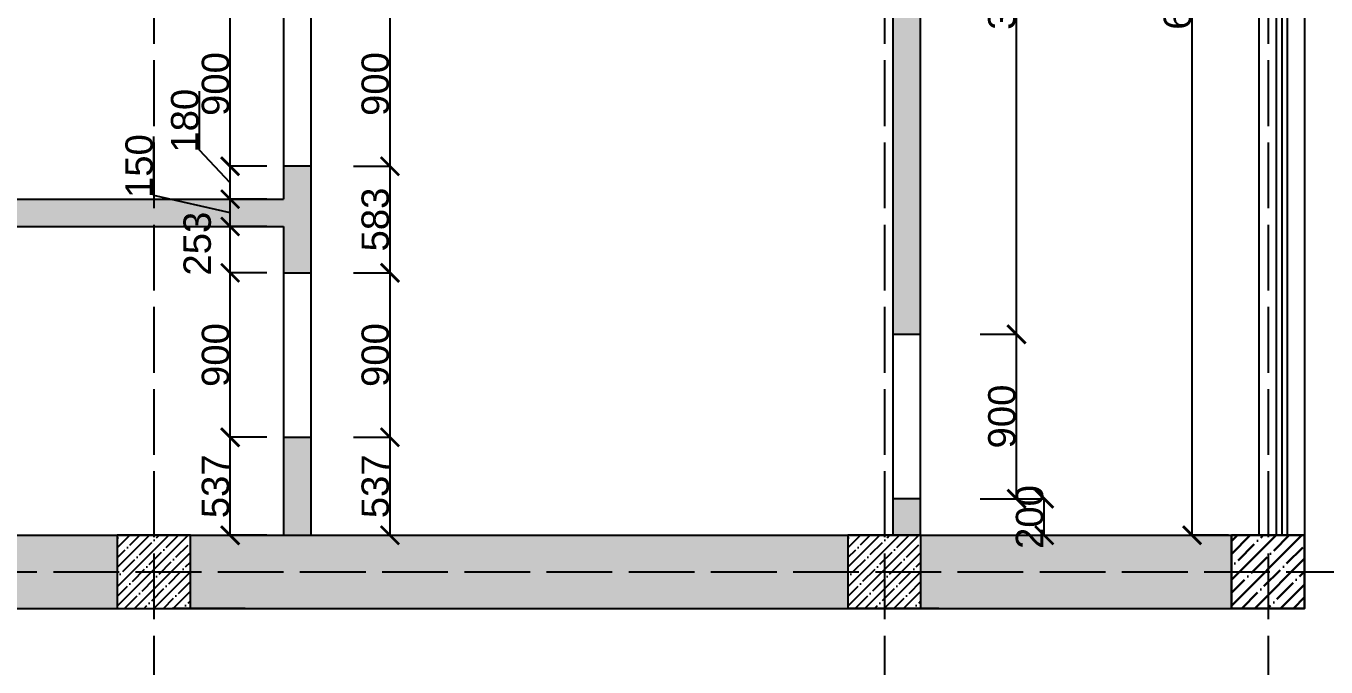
# Model space of a CAD drawing. Header units: millimetres. Extents: x -6014 to 220479, y -27718 to 28747.
# Drawn here: x 4986 to 12103, y -22758 to -19250 of the extents above; entities that cross this region are included whole.
import ezdxf

# ---------------------------------------------------------------- set-up
doc = ezdxf.new("R2010")
doc.units = ezdxf.units.MM
doc.header["$MEASUREMENT"] = 0
doc.linetypes.add('ACAD_ISO02W100', pattern=[15, 12, -3])
doc.layers.add('Plan 1', color=7, linetype='Continuous')
doc.styles.get("Standard").update_dxf_attribs({"font": 'arial.ttf'})
doc.dimstyles.new('GOST', dxfattribs={"dimtxt": 190, "dimasz": 100, "dimexe": 0.18, "dimexo": 0.06, "dimgap": 3, "dimtad": 1, "dimdec": 0, "dimzin": 0, "dimdsep": 46, "dimtxsty": 'Standard', "dimblk": 'ARCHTICK', "dimcen": 0.09, "dimclrt": 256, "dimadec": 0, "dimazin": 0, "dimtfac": 1, "dimtdec": 0, "dimtofl": 0, "dimtmove": 0, "dimatfit": 3, "dimldrblk": 'ARCHTICK', "dimfxl": 200, "dimfxlon": 1, "dimtolj": 1, "dimtzin": 0, "dimarcsym": 0})

# ---------------------------------------------------------------- blocks, each defined once
blk = doc.blocks.new('_ArchTick')
at = {"color": 0, "linetype": 'ByBlock', "const_width": 0.15}
blk.add_lwpolyline([(-0.5, -0.5), (0.5, 0.5)], dxfattribs=at)
blk = doc.blocks.new('*D313')
at = {"color": 0, "lineweight": -2, "transparency": 16777216}
for p, q in [((885.7, -23837.5), (885.7, -24037.7)), ((5685.5, -23837.5), (5685.5, -24037.7)), ((885.7, -24037.5), (5685.5, -24037.5))]:
    blk.add_line(p, q, dxfattribs=at)
at = {"layer": 'Defpoints', "color": 0, "transparency": 16777216}
for p in [(885.7, -22237.5), (5685.5, -22237.5), (5685.5, -24037.5)]:
    blk.add_point(p, dxfattribs=at)
at = {"color": 0, "lineweight": -2, "transparency": 16777216, "xscale": 100, "yscale": 100, "zscale": 100, "rotation": 180}
blk.add_blockref('_ArchTick', (885.7, -24037.5), dxfattribs=at)
at = {"color": 0, "lineweight": -2, "transparency": 16777216, "xscale": 100, "yscale": 100, "zscale": 100}
blk.add_blockref('_ArchTick', (5685.5, -24037.5), dxfattribs=at)
at = {"transparency": 16777216, "insert": (3285.6, -23937.5), "char_height": 190, "attachment_point": 5}
blk.add_mtext('\\A1;4800', dxfattribs=at)
blk = doc.blocks.new('*D314')
at = {"color": 0, "lineweight": -2, "transparency": 16777216}
for p, q in [((5685.5, -23837.5), (5685.5, -24037.7)), ((9685.5, -23837.5), (9685.5, -24037.7)), ((5685.5, -24037.5), (9685.5, -24037.5))]:
    blk.add_line(p, q, dxfattribs=at)
at = {"layer": 'Defpoints', "color": 0, "transparency": 16777216}
for p in [(5685.5, -22237.5), (9685.5, -22237.2), (9685.5, -24037.5)]:
    blk.add_point(p, dxfattribs=at)
at = {"color": 0, "lineweight": -2, "transparency": 16777216, "xscale": 100, "yscale": 100, "zscale": 100, "rotation": 180}
blk.add_blockref('_ArchTick', (5685.5, -24037.5), dxfattribs=at)
at = {"color": 0, "lineweight": -2, "transparency": 16777216, "xscale": 100, "yscale": 100, "zscale": 100}
blk.add_blockref('_ArchTick', (9685.5, -24037.5), dxfattribs=at)
at = {"transparency": 16777216, "insert": (7685.5, -23937.5), "char_height": 190, "attachment_point": 5}
blk.add_mtext('\\A1;4000', dxfattribs=at)
blk = doc.blocks.new('*D315')
at = {"color": 0, "lineweight": -2, "transparency": 16777216}
for p, q in [((9685.5, -23837.5), (9685.5, -24037.7)), ((11785.5, -23837.5), (11785.5, -24037.7)), ((9685.5, -24037.5), (11785.5, -24037.5))]:
    blk.add_line(p, q, dxfattribs=at)
at = {"layer": 'Defpoints', "color": 0, "transparency": 16777216}
for p in [(9685.5, -22237.2), (11785.5, -22237.5), (11785.5, -24037.5)]:
    blk.add_point(p, dxfattribs=at)
at = {"color": 0, "lineweight": -2, "transparency": 16777216, "xscale": 100, "yscale": 100, "zscale": 100, "rotation": 180}
blk.add_blockref('_ArchTick', (9685.5, -24037.5), dxfattribs=at)
at = {"color": 0, "lineweight": -2, "transparency": 16777216, "xscale": 100, "yscale": 100, "zscale": 100}
blk.add_blockref('_ArchTick', (11785.5, -24037.5), dxfattribs=at)
at = {"transparency": 16777216, "insert": (10735.5, -23937.5), "char_height": 190, "attachment_point": 5}
blk.add_mtext('\\A1;2100', dxfattribs=at)
blk = doc.blocks.new('*D301')
at = {"color": 0, "lineweight": -2, "transparency": 16777216}
for p, q in [((885.7, -24637.5), (885.7, -24837.7)), ((885.7, -24837.5), (5685.5, -24837.5)), ((5685.5, -24837.5), (5685.5, -24837.4))]:
    blk.add_line(p, q, dxfattribs=at)
at = {"layer": 'Defpoints', "color": 0, "transparency": 16777216}
for p in [(885.7, -22237.5), (5685.5, -24837.5), (5685.5, -24837.5)]:
    blk.add_point(p, dxfattribs=at)
at = {"color": 0, "lineweight": -2, "transparency": 16777216, "xscale": 100, "yscale": 100, "zscale": 100, "rotation": 180}
blk.add_blockref('_ArchTick', (885.7, -24837.5), dxfattribs=at)
at = {"color": 0, "lineweight": -2, "transparency": 16777216, "xscale": 100, "yscale": 100, "zscale": 100}
blk.add_blockref('_ArchTick', (5685.5, -24837.5), dxfattribs=at)
at = {"transparency": 16777216, "insert": (3285.6, -24737.5), "char_height": 190, "attachment_point": 5}
blk.add_mtext('\\A1;4800', dxfattribs=at)
blk = doc.blocks.new('*D316')
at = {"color": 0, "lineweight": -2, "transparency": 16777216}
for p, q in [((-1114.3, -25437.5), (-1114.3, -25637.7)), ((11785.5, -25437.5), (11785.5, -25637.7)), ((-1114.3, -25637.5), (11785.5, -25637.5))]:
    blk.add_line(p, q, dxfattribs=at)
at = {"layer": 'Defpoints', "color": 0, "transparency": 16777216}
for p in [(-1114.3, -22237.5), (11785.5, -22237.5), (11785.5, -25637.5)]:
    blk.add_point(p, dxfattribs=at)
at = {"color": 0, "lineweight": -2, "transparency": 16777216, "xscale": 100, "yscale": 100, "zscale": 100, "rotation": 180}
blk.add_blockref('_ArchTick', (-1114.3, -25637.5), dxfattribs=at)
at = {"color": 0, "lineweight": -2, "transparency": 16777216, "xscale": 100, "yscale": 100, "zscale": 100}
blk.add_blockref('_ArchTick', (11785.5, -25637.5), dxfattribs=at)
at = {"transparency": 16777216, "insert": (5335.6, -25537.5), "char_height": 190, "attachment_point": 5}
blk.add_mtext('\\A1;12900', dxfattribs=at)
blk = doc.blocks.new('*D317')
at = {"color": 0, "lineweight": -2, "transparency": 16777216}
for p, q in [((13435.7, -15837.5), (13635.9, -15837.5)), ((13635.7, -22237.5), (13635.7, -15837.5)), ((13435.7, -22237.5), (13635.9, -22237.5))]:
    blk.add_line(p, q, dxfattribs=at)
at = {"layer": 'Defpoints', "color": 0, "transparency": 16777216}
for p in [(11785.5, -15837.5), (13635.7, -15837.5), (11785.5, -22237.5)]:
    blk.add_point(p, dxfattribs=at)
at = {"color": 0, "lineweight": -2, "transparency": 16777216, "xscale": 100, "yscale": 100, "zscale": 100}
for p, rotation in [((13635.7, -15837.5), 90), ((13635.7, -22237.5), 270)]:
    blk.add_blockref('_ArchTick', p, dxfattribs=dict(at, rotation=rotation))
at = {"transparency": 16777216, "insert": (13535.7, -19037.5), "char_height": 190, "attachment_point": 5, "rotation": 90}
blk.add_mtext('\\A1;6400', dxfattribs=at)
blk = doc.blocks.new('*D304')
at = {"color": 0, "lineweight": -2, "transparency": 16777216}
for p, q in [((15035.9, -11837.5), (15236.1, -11837.5)), ((15235.9, -22237.5), (15235.9, -11837.5)), ((15035.9, -22237.5), (15236.1, -22237.5))]:
    blk.add_line(p, q, dxfattribs=at)
at = {"layer": 'Defpoints', "color": 0, "transparency": 16777216}
for p in [(11785.5, -11837.5), (15235.9, -11837.5), (11785.5, -22237.5)]:
    blk.add_point(p, dxfattribs=at)
at = {"color": 0, "lineweight": -2, "transparency": 16777216, "xscale": 100, "yscale": 100, "zscale": 100}
for p, rotation in [((15235.9, -11837.5), 90), ((15235.9, -22237.5), 270)]:
    blk.add_blockref('_ArchTick', p, dxfattribs=dict(at, rotation=rotation))
at = {"transparency": 16777216, "insert": (15135.9, -17037.5), "char_height": 190, "attachment_point": 5, "rotation": 90}
blk.add_mtext('\\A1;10400', dxfattribs=at)
blk = doc.blocks.new('*D455')
at = {"color": 0, "lineweight": -2, "transparency": 16777216}
for p, q in [((6303.5, -21500.9), (6103.4, -21500.9)), ((6103.5, -22037.5), (6103.5, -21500.9)), ((6303.5, -22037.5), (6103.4, -22037.5))]:
    blk.add_line(p, q, dxfattribs=at)
at = {"layer": 'Defpoints', "color": 0, "transparency": 16777216}
for p in [(6103.5, -21500.9), (6395.1, -21500.9), (6395.1, -22037.5)]:
    blk.add_point(p, dxfattribs=at)
at = {"color": 0, "lineweight": -2, "transparency": 16777216, "xscale": 100, "yscale": 100, "zscale": 100}
for p, rotation in [((6103.5, -21500.9), 90), ((6103.5, -22037.5), 270)]:
    blk.add_blockref('_ArchTick', p, dxfattribs=dict(at, rotation=rotation))
at = {"transparency": 16777216, "insert": (6023.9, -21769.2), "char_height": 150, "attachment_point": 5, "rotation": 90}
blk.add_mtext('\\A1;537', dxfattribs=at)
blk = doc.blocks.new('*D456')
at = {"color": 0, "lineweight": -2, "transparency": 16777216}
for p, q in [((6303.5, -20600.9), (6103.4, -20600.9)), ((6103.5, -21500.9), (6103.5, -20600.9)), ((6303.5, -21500.9), (6103.4, -21500.9))]:
    blk.add_line(p, q, dxfattribs=at)
at = {"layer": 'Defpoints', "color": 0, "transparency": 16777216}
for p in [(6103.5, -20600.9), (6545.1, -20600.9), (6395.1, -21500.9)]:
    blk.add_point(p, dxfattribs=at)
at = {"color": 0, "lineweight": -2, "transparency": 16777216, "xscale": 100, "yscale": 100, "zscale": 100}
for p, rotation in [((6103.5, -20600.9), 90), ((6103.5, -21500.9), 270)]:
    blk.add_blockref('_ArchTick', p, dxfattribs=dict(at, rotation=rotation))
at = {"transparency": 16777216, "insert": (6023.9, -21050.9), "char_height": 150, "attachment_point": 5, "rotation": 90}
blk.add_mtext('\\A1;900', dxfattribs=at)
blk = doc.blocks.new('*D457')
at = {"color": 0, "lineweight": -2, "transparency": 16777216}
for p, q in [((6303.5, -20347.5), (6103.4, -20347.5)), ((6103.5, -20600.9), (6103.5, -20347.5)), ((6303.5, -20600.9), (6103.4, -20600.9))]:
    blk.add_line(p, q, dxfattribs=at)
at = {"layer": 'Defpoints', "color": 0, "transparency": 16777216}
for p in [(6103.5, -20347.5), (6395.1, -20347.5), (6545.1, -20600.9)]:
    blk.add_point(p, dxfattribs=at)
at = {"color": 0, "lineweight": -2, "transparency": 16777216, "xscale": 100, "yscale": 100, "zscale": 100}
for p, rotation in [((6103.5, -20347.5), 90), ((6103.5, -20600.9), 270)]:
    blk.add_blockref('_ArchTick', p, dxfattribs=dict(at, rotation=rotation))
at = {"transparency": 16777216, "insert": (5923.9, -20441.2), "char_height": 150, "attachment_point": 5, "rotation": 90}
blk.add_mtext('\\A1;253', dxfattribs=at)
blk = doc.blocks.new('*D458')
at = {"color": 0, "lineweight": -2, "transparency": 16777216}
for p, q in [((5685.5, -20178.1), (5685.5, -19855.3)), ((6103.5, -20272.5), (5685.5, -20178.1)), ((6303.5, -20197.5), (6103.4, -20197.5)), ((6103.5, -20347.5), (6103.5, -20197.5)), ((6303.5, -20347.5), (6103.4, -20347.5))]:
    blk.add_line(p, q, dxfattribs=at)
at = {"layer": 'Defpoints', "color": 0, "transparency": 16777216}
for p in [(6103.5, -20197.5), (6395.1, -20197.5), (6395.1, -20347.5)]:
    blk.add_point(p, dxfattribs=at)
at = {"color": 0, "lineweight": -2, "transparency": 16777216, "xscale": 100, "yscale": 100, "zscale": 100}
for p, rotation in [((6103.5, -20197.5), 90), ((6103.5, -20347.5), 270)]:
    blk.add_blockref('_ArchTick', p, dxfattribs=dict(at, rotation=rotation))
at = {"transparency": 16777216, "insert": (5605.9, -20016.7), "char_height": 150, "attachment_point": 5, "rotation": 90}
blk.add_mtext('\\A1;150', dxfattribs=at)
blk = doc.blocks.new('*D459')
at = {"color": 0, "lineweight": -2, "transparency": 16777216}
for p, q in [((5935.2, -19929.7), (5935.2, -19606.9)), ((6103.5, -20107.5), (5935.2, -19929.7)), ((6303.5, -20017.4), (6103.4, -20017.4)), ((6103.5, -20197.5), (6103.5, -20017.4)), ((6303.5, -20197.5), (6103.4, -20197.5))]:
    blk.add_line(p, q, dxfattribs=at)
at = {"layer": 'Defpoints', "color": 0, "transparency": 16777216}
for p in [(6103.5, -20017.4), (6395.1, -20017.4), (6395.1, -20197.5)]:
    blk.add_point(p, dxfattribs=at)
at = {"color": 0, "lineweight": -2, "transparency": 16777216, "xscale": 100, "yscale": 100, "zscale": 100}
for p, rotation in [((6103.5, -20017.4), 90), ((6103.5, -20197.5), 270)]:
    blk.add_blockref('_ArchTick', p, dxfattribs=dict(at, rotation=rotation))
at = {"transparency": 16777216, "insert": (5855.6, -19768.3), "char_height": 150, "attachment_point": 5, "rotation": 90}
blk.add_mtext('\\A1;180', dxfattribs=at)
blk = doc.blocks.new('*D460')
at = {"color": 0, "lineweight": -2, "transparency": 16777216}
for p, q in [((6303.5, -19117.4), (6103.4, -19117.4)), ((6103.5, -20017.4), (6103.5, -19117.4)), ((6303.5, -20017.4), (6103.4, -20017.4))]:
    blk.add_line(p, q, dxfattribs=at)
at = {"layer": 'Defpoints', "color": 0, "transparency": 16777216}
for p in [(6103.5, -19117.4), (6395.1, -19117.4), (6395.1, -20017.4)]:
    blk.add_point(p, dxfattribs=at)
at = {"color": 0, "lineweight": -2, "transparency": 16777216, "xscale": 100, "yscale": 100, "zscale": 100}
for p, rotation in [((6103.5, -19117.4), 90), ((6103.5, -20017.4), 270)]:
    blk.add_blockref('_ArchTick', p, dxfattribs=dict(at, rotation=rotation))
at = {"transparency": 16777216, "insert": (6023.9, -19567.4), "char_height": 150, "attachment_point": 5, "rotation": 90}
blk.add_mtext('\\A1;900', dxfattribs=at)
blk = doc.blocks.new('*D477')
at = {"color": 0, "lineweight": -2, "transparency": 16777216}
for p, q in [((6778.2, -19117.4), (6978.4, -19117.4)), ((6978.2, -19117.4), (6978.2, -20017.4)), ((6778.2, -20017.4), (6978.4, -20017.4))]:
    blk.add_line(p, q, dxfattribs=at)
at = {"layer": 'Defpoints', "color": 0, "transparency": 16777216}
for p in [(6545.1, -19117.4), (6545.1, -20017.4), (6978.2, -20017.4)]:
    blk.add_point(p, dxfattribs=at)
at = {"color": 0, "lineweight": -2, "transparency": 16777216, "xscale": 100, "yscale": 100, "zscale": 100}
for p, rotation in [((6978.2, -19117.4), 90), ((6978.2, -20017.4), 270)]:
    blk.add_blockref('_ArchTick', p, dxfattribs=dict(at, rotation=rotation))
at = {"transparency": 16777216, "insert": (6898.6, -19567.4), "char_height": 150, "attachment_point": 5, "rotation": 90}
blk.add_mtext('\\A1;900', dxfattribs=at)
blk = doc.blocks.new('*D478')
at = {"color": 0, "lineweight": -2, "transparency": 16777216}
for p, q in [((6778.2, -20017.4), (6978.4, -20017.4)), ((6978.2, -20017.4), (6978.2, -20600.9)), ((6778.2, -20600.9), (6978.4, -20600.9))]:
    blk.add_line(p, q, dxfattribs=at)
at = {"layer": 'Defpoints', "color": 0, "transparency": 16777216}
for p in [(6545.1, -20017.4), (6545.1, -20600.9), (6978.2, -20600.9)]:
    blk.add_point(p, dxfattribs=at)
at = {"color": 0, "lineweight": -2, "transparency": 16777216, "xscale": 100, "yscale": 100, "zscale": 100}
for p, rotation in [((6978.2, -20017.4), 90), ((6978.2, -20600.9), 270)]:
    blk.add_blockref('_ArchTick', p, dxfattribs=dict(at, rotation=rotation))
at = {"transparency": 16777216, "insert": (6898.6, -20309.2), "char_height": 150, "attachment_point": 5, "rotation": 90}
blk.add_mtext('\\A1;583', dxfattribs=at)
blk = doc.blocks.new('*D479')
at = {"color": 0, "lineweight": -2, "transparency": 16777216}
for p, q in [((6778.2, -20600.9), (6978.4, -20600.9)), ((6978.2, -20600.9), (6978.2, -21500.9)), ((6778.2, -21500.9), (6978.4, -21500.9))]:
    blk.add_line(p, q, dxfattribs=at)
at = {"layer": 'Defpoints', "color": 0, "transparency": 16777216}
for p in [(6545.1, -20600.9), (6545.1, -21500.9), (6978.2, -21500.9)]:
    blk.add_point(p, dxfattribs=at)
at = {"color": 0, "lineweight": -2, "transparency": 16777216, "xscale": 100, "yscale": 100, "zscale": 100}
for p, rotation in [((6978.2, -20600.9), 90), ((6978.2, -21500.9), 270)]:
    blk.add_blockref('_ArchTick', p, dxfattribs=dict(at, rotation=rotation))
at = {"transparency": 16777216, "insert": (6898.6, -21050.9), "char_height": 150, "attachment_point": 5, "rotation": 90}
blk.add_mtext('\\A1;900', dxfattribs=at)
blk = doc.blocks.new('*D480')
at = {"color": 0, "lineweight": -2, "transparency": 16777216}
for p, q in [((6778.2, -21500.9), (6978.4, -21500.9)), ((6978.2, -21500.9), (6978.2, -22037.5)), ((6778.2, -22037.5), (6978.4, -22037.5))]:
    blk.add_line(p, q, dxfattribs=at)
at = {"layer": 'Defpoints', "color": 0, "transparency": 16777216}
for p in [(6545.1, -21500.9), (6545.1, -22037.5), (6978.2, -22037.5)]:
    blk.add_point(p, dxfattribs=at)
at = {"color": 0, "lineweight": -2, "transparency": 16777216, "xscale": 100, "yscale": 100, "zscale": 100}
for p, rotation in [((6978.2, -21500.9), 90), ((6978.2, -22037.5), 270)]:
    blk.add_blockref('_ArchTick', p, dxfattribs=dict(at, rotation=rotation))
at = {"transparency": 16777216, "insert": (6898.6, -21769.2), "char_height": 150, "attachment_point": 5, "rotation": 90}
blk.add_mtext('\\A1;537', dxfattribs=at)
blk = doc.blocks.new('*D484')
at = {"color": 0, "lineweight": -2, "transparency": 16777216}
for p, q in [((11569.9, -16037.5), (11369.7, -16037.5)), ((11369.9, -22037.5), (11369.9, -16037.5)), ((11569.9, -22037.5), (11369.7, -22037.5))]:
    blk.add_line(p, q, dxfattribs=at)
at = {"layer": 'Defpoints', "color": 0, "transparency": 16777216}
for p in [(11369.9, -16037.5), (11735.5, -16037.5), (11735.5, -22037.5)]:
    blk.add_point(p, dxfattribs=at)
at = {"color": 0, "lineweight": -2, "transparency": 16777216, "xscale": 100, "yscale": 100, "zscale": 100}
for p, rotation in [((11369.9, -16037.5), 90), ((11369.9, -22037.5), 270)]:
    blk.add_blockref('_ArchTick', p, dxfattribs=dict(at, rotation=rotation))
at = {"transparency": 16777216, "insert": (11290.3, -19037.5), "char_height": 150, "attachment_point": 5, "rotation": 90}
blk.add_mtext('\\A1;6000', dxfattribs=at)
blk = doc.blocks.new('*D487')
at = {"color": 0, "lineweight": -2, "transparency": 16777216}
for p, q in [((10360.4, -21837.5), (10560.6, -21837.5)), ((10560.4, -22037.5), (10560.4, -21837.5)), ((10360.4, -22037.5), (10560.6, -22037.5))]:
    blk.add_line(p, q, dxfattribs=at)
at = {"layer": 'Defpoints', "color": 0, "transparency": 16777216}
for p in [(9883, -21837.5), (10560.4, -21837.5), (9883, -22037.5)]:
    blk.add_point(p, dxfattribs=at)
at = {"color": 0, "lineweight": -2, "transparency": 16777216, "xscale": 100, "yscale": 100, "zscale": 100}
for p, rotation in [((10560.4, -21837.5), 90), ((10560.4, -22037.5), 270)]:
    blk.add_blockref('_ArchTick', p, dxfattribs=dict(at, rotation=rotation))
at = {"transparency": 16777216, "insert": (10480.8, -21937.5), "char_height": 150, "attachment_point": 5, "rotation": 90}
blk.add_mtext('\\A1;200', dxfattribs=at)
blk = doc.blocks.new('*D488')
at = {"color": 0, "lineweight": -2, "transparency": 16777216}
for p, q in [((10208.8, -20937.5), (10409, -20937.5)), ((10408.8, -21837.5), (10408.8, -20937.5)), ((10208.8, -21837.5), (10409, -21837.5))]:
    blk.add_line(p, q, dxfattribs=at)
at = {"layer": 'Defpoints', "color": 0, "transparency": 16777216}
for p in [(9883, -20937.5), (10408.8, -20937.5), (9883, -21837.5)]:
    blk.add_point(p, dxfattribs=at)
at = {"color": 0, "lineweight": -2, "transparency": 16777216, "xscale": 100, "yscale": 100, "zscale": 100}
for p, rotation in [((10408.8, -20937.5), 90), ((10408.8, -21837.5), 270)]:
    blk.add_blockref('_ArchTick', p, dxfattribs=dict(at, rotation=rotation))
at = {"transparency": 16777216, "insert": (10329.2, -21387.5), "char_height": 150, "attachment_point": 5, "rotation": 90}
blk.add_mtext('\\A1;900', dxfattribs=at)
blk = doc.blocks.new('*D489')
at = {"color": 0, "lineweight": -2, "transparency": 16777216}
for p, q in [((10208.8, -17137.2), (10409, -17137.2)), ((10408.8, -20937.5), (10408.8, -17137.2)), ((10208.8, -20937.5), (10409, -20937.5))]:
    blk.add_line(p, q, dxfattribs=at)
at = {"layer": 'Defpoints', "color": 0, "transparency": 16777216}
for p in [(9883, -17137.2), (10408.8, -17137.2), (9883, -20937.5)]:
    blk.add_point(p, dxfattribs=at)
at = {"color": 0, "lineweight": -2, "transparency": 16777216, "xscale": 100, "yscale": 100, "zscale": 100}
for p, rotation in [((10408.8, -17137.2), 90), ((10408.8, -20937.5), 270)]:
    blk.add_blockref('_ArchTick', p, dxfattribs=dict(at, rotation=rotation))
at = {"transparency": 16777216, "insert": (10329.2, -19037.4), "char_height": 150, "attachment_point": 5, "rotation": 90}
blk.add_mtext('\\A1;3800', dxfattribs=at)

msp = doc.modelspace()

# ---------------------------------------------------------------- hatches: boundary and pattern name
at = {"true_color": 0x636466, "transparency": 33554687}
h = msp.add_hatch(color=251, dxfattribs=at)
h.dxf.hatch_style = 1
h.paths.add_polyline_path([(-714.2753, -12037.54447), (-574.2753, -12037.54447), (-574.2753, -11837.54447), (-914.2753, -11837.54447), (-914.2753, -12037.54447), (-1114.2753, -12037.54447), (-1114.2753, -12437.54447), (-714.2753, -12437.54447)])
h.paths.add_polyline_path([(-1114.2753, -12037.54447), (-1314.2753, -12037.54447), (-1314.2753, -12437.54447), (-1114.2753, -12437.54447)])
h.paths.add_polyline_path([(-574.2753, -11637.54447), (-914.2753, -11637.54447), (-914.2753, -11837.54447), (-574.2753, -11837.54447)])
h.paths.add_polyline_path([(685.7247, -11637.54447), (385.7247, -11637.54447), (385.7247, -11837.54447), (685.7247, -11837.54447)])
h.paths.add_polyline_path([(685.7247, -11837.54447), (385.7247, -11837.54447), (385.7247, -12037.54447), (685.7247, -12037.54447)])
h.paths.add_polyline_path([(9485.51433, -11637.54447), (5885.51433, -11637.54447), (5885.51433, -11837.54447), (9485.51433, -11837.54447)])
h.paths.add_polyline_path([(9485.51433, -11837.54447), (5885.51433, -11837.54447), (5885.51433, -12037.54447), (9485.51433, -12037.54447)])
h.paths.add_polyline_path([(11585.51433, -11637.54447), (9885.51433, -11637.54447), (9885.51433, -11837.54447), (11585.51433, -11837.54447)])
h.paths.add_polyline_path([(11585.51433, -11837.54447), (9885.51433, -11837.54447), (9885.51433, -12037.54447), (11585.51433, -12037.54447)])
h.paths.add_polyline_path([(685.7247, -22237.54447), (-914.2753, -22237.54447), (-914.2753, -22437.54447), (685.7247, -22437.54447)])
h.paths.add_polyline_path([(685.7247, -22037.54447), (-914.2753, -22037.54447), (-914.2753, -22237.54447), (685.7247, -22237.54447)])
h.paths.add_polyline_path([(5485.51433, -22037.54447), (1085.7247, -22037.54447), (1085.7247, -22237.54447), (5485.51433, -22237.54447)])
h.paths.add_polyline_path([(5485.51433, -22237.54447), (1085.7247, -22237.54447), (1085.7247, -22437.54447), (5485.51433, -22437.54447)])
h.paths.add_polyline_path([(9485.51433, -22037.54447), (5885.51433, -22037.54447), (5885.51433, -22237.54447), (9485.51433, -22237.54447)])
h.paths.add_polyline_path([(9485.51433, -22237.54447), (5885.51433, -22237.54447), (5885.51433, -22437.54447), (9485.51433, -22437.54447)])
h.paths.add_polyline_path([(11585.51433, -22037.54447), (9885.51433, -22037.54447), (9885.51433, -22237.54447), (11585.51433, -22237.54447)])
h.paths.add_polyline_path([(11585.51433, -22237.54447), (9885.51433, -22237.54447), (9885.51433, -22437.54447), (11585.51433, -22437.54447)])
at = {"transparency": 33554687}
h = msp.add_hatch(color=252, dxfattribs=at)
h.dxf.hatch_style = 1
h.paths.add_polyline_path([(1091.99307, -16037.54447), (985.7247, -16037.54447), (941.99307, -16037.54447), (941.99307, -18273.23993), (4135.6434, -18273.23993), (4135.6434, -19316.77172), (2092.07333, -19315.6762), (2091.99293, -19465.66396), (4135.7247, -19466.77179), (4135.7247, -20197.54447), (4285.7247, -20197.54447), (4285.7247, -19466.85306), (4285.6434, -17811.19449), (4135.6434, -17811.19449), (4135.6434, -18123.23993), (1091.99307, -18123.23993)])
h.paths.add_polyline_path([(1091.99307, -19465.17266), (1291.99307, -19465.17266), (1292.07345, -19315.24733), (1152.78061, -19315.17266), (941.99307, -19315.17266), (341.99307, -19315.17266), (341.99307, -19465.17266), (941.99307, -19465.17266), (941.99307, -22037.54447), (1091.99307, -22037.54447)])
h.paths.add_polyline_path([(5685.51433, -20197.54447), (4285.7247, -20197.54447), (4285.7247, -20347.54447), (5685.51433, -20347.54447)])
h.paths.add_polyline_path([(6545.05977, -20017.4445), (6395.05977, -20017.4445), (6395.05977, -20197.54447), (5685.51433, -20197.54447), (5685.51433, -20347.54447), (6395.05977, -20347.54447), (6395.05977, -20600.9414), (6545.05977, -20600.9414)])
h.paths.add_polyline_path([(6545.05977, -21500.9414), (6395.05977, -21500.9414), (6395.05977, -22037.54447), (6545.05977, -22037.54447)])
h.paths.add_polyline_path([(6545.05977, -16993.21772), (9050.63167, -15837.54447), (8692.49602, -15837.54447), (6395.05977, -16897.21697), (6395.05977, -19117.4445), (6545.05977, -19117.4445), (6545.05977, -18917.4445), (8632.97361, -18917.4445), (8632.97361, -18767.4445), (6545.05977, -18767.4445)])
h.paths.add_polyline_path([(9882.97361, -17137.20896), (9732.97361, -17137.20896), (9732.97361, -20937.54447), (9882.97361, -20937.54447)])
h.paths.add_polyline_path([(9685.51433, -18767.4445), (9532.97361, -18767.4445), (9532.97361, -18917.4445), (9685.51433, -18917.4445)])
h.paths.add_polyline_path([(9732.97361, -18767.4445), (9685.51433, -18767.4445), (9685.51433, -18917.4445), (9732.97361, -18917.4445)])
h.paths.add_polyline_path([(9882.97361, -21837.54447), (9732.97361, -21837.54447), (9732.97361, -22037.20896), (9882.97361, -22037.20896)])
h.paths.add_polyline_path([(9882.97361, -16037.20896), (9732.97361, -16037.20896), (9732.97361, -16237.20896), (9882.97361, -16237.20896)])
h.paths.add_polyline_path([(9484.24418, -15637.54447), (9484.24418, -15637.20896), (9486.00835, -13137.54447), (9336.78469, -13137.54447), (9336.78469, -15540.37192), (8692.49602, -15837.54447), (9050.63167, -15837.54447)])
h.paths.add_polyline_path([(9486.78469, -12037.54447), (9485.51433, -12037.54447), (9336.78469, -12037.54447), (9336.78469, -12237.54447), (9486.78469, -12237.54447)])
h.paths.add_polyline_path([(1085.7247, -12037.54447), (935.7247, -12037.54447), (935.7247, -14537.54447), (1085.7247, -14537.54447)])
h.paths.add_polyline_path([(1085.7247, -15437.54447), (935.7247, -15437.54447), (935.7247, -15637.54447), (1085.7247, -15637.54447)])
h = msp.add_hatch(dxfattribs=at)
h.set_pattern_fill('ANSI35', color=1, scale=300)
h.set_pattern_definition([(45, (-52635.67, -45438.58), (-53.03301, 53.03301), []), (45, (-52582.635, -45438.58), (-53.03301, 53.03301), [93.75, -18.75, 0, -18.75])])
h.paths.add_polyline_path([(5885.51433, -22037.54447), (5485.51433, -22037.54447), (5485.51433, -22437.54447), (5885.51433, -22437.54447)])
h = msp.add_hatch(dxfattribs=at)
h.set_pattern_fill('ANSI35', color=1, scale=300)
h.set_pattern_definition([(45, (-48635.67, -45438.24), (-53.03301, 53.03301), []), (45, (-48582.635, -45438.24), (-53.03301, 53.03301), [93.75, -18.75, 0, -18.75])])
h.paths.add_polyline_path([(9885.51433, -22037.20896), (9485.51433, -22037.20896), (9485.51433, -22437.20896), (9885.51433, -22437.20896)])
at = {"lineweight": 30, "transparency": 33554687}
h = msp.add_hatch(dxfattribs=at)
h.set_pattern_fill('ANSI35', color=1, scale=400)
h.set_pattern_definition([(45, (-53838.41, -35238.58), (-70.71068, 70.71068), []), (45, (-53767.7, -35238.58), (-70.71068, 70.71068), [125, -25, 0, -25])])
h.paths.add_polyline_path([(11585.51433, -22037.54447), (11585.51433, -22437.54447), (11985.51433, -22437.54447), (11985.51433, -22037.54447)])

# ---------------------------------------------------------------- linework, layer by layer
at = {"color": 18, "true_color": 0x000000}
for p, q in [((9882.97361, -22037.54447), (9882.97361, -15797.34453)), ((9732.97361, -22037.54447), (9732.97361, -16037.20896)), ((-914.2753, -22037.54447), (11635.7247, -22037.54447))]:
    msp.add_line(p, q, dxfattribs=at)
for points in [[(11735.51433, -16037.54447), (11735.51433, -22037.54447)], [(11985.51433, -16037.54447), (11985.51433, -22037.54447)], [(6395.05977, -16897.21697), (6395.05977, -19466.85308)], [(6545.05977, -18917.4445), (6545.05977, -22037.54447)], [(6395.05977, -19466.85308), (6395.05977, -20197.54447)], [(6545.05977, -20017.4445), (6395.05977, -20017.4445)], [(4285.7247, -20197.54447), (6395.05977, -20197.54447)], [(4285.7247, -20347.54447), (6395.05977, -20347.54447)], [(6395.05977, -20347.54447), (6395.05977, -22037.54447)], [(6395.05977, -20600.9414), (6545.05977, -20600.9414)], [(9882.97361, -20937.54447), (9732.97361, -20937.54447)], [(6395.05977, -21500.9414), (6545.05977, -21500.9414)], [(9882.97361, -21837.54447), (9732.97361, -21837.54447)], [(-914.2753, -22437.54447), (11985.51433, -22437.54447)], [(9634.24396, -22437.55025), (9884.24396, -22437.55025)]]:
    msp.add_lwpolyline(points, dxfattribs=at)
at = {"color": 152, "true_color": 0x2776bb}
for points in [[(11830.51433, -16037.54447), (11830.51433, -22037.54447)], [(11860.51433, -16037.54447), (11860.51433, -22037.54447)], [(11890.51433, -16037.54447), (11890.51433, -22037.54447)], [(11985.51433, -22037.54447), (11985.51433, -22437.54447)], [(6185.51433, -22437.54447), (5785.51433, -22437.54447)], [(9984.24412, -22437.55025), (9584.24412, -22437.55025)], [(11985.51433, -22437.54447), (11585.51433, -22437.54447)]]:
    msp.add_lwpolyline(points, dxfattribs=at)
for points in [[(5485.51433, -22437.54447), (5885.51433, -22437.54447), (5885.51433, -22037.54447), (5485.51433, -22037.54447)], [(9485.51433, -22437.20896), (9885.51433, -22437.20896), (9885.51433, -22037.20896), (9485.51433, -22037.20896)]]:
    msp.add_lwpolyline(points, close=True)
at = {"color": 18, "lineweight": 30, "true_color": 0x000000}
msp.add_lwpolyline([(11585.51433, -22437.54447), (11985.51433, -22437.54447), (11985.51433, -22037.54447), (11585.51433, -22037.54447)], close=True, dxfattribs=at)
at = {"layer": 'Plan 1', "color": 251, "linetype": 'ACAD_ISO02W100', "ltscale": 30, "true_color": 0x636466}
for points in [[(5685.51433, -7737.36447), (5685.51433, -26337.36447)], [(9685.51433, -7737.36447), (9685.51433, -26337.36447)], [(11785.51433, -7737.36447), (11785.51433, -26337.36447)], [(-5214.2753, -22237.54447), (15935.7247, -22237.54447)]]:
    msp.add_lwpolyline(points, dxfattribs=at)

# ---------------------------------------------------------------- dimensions: what is measured, and where the dimension line sits
at = {"color": 18, "true_color": 0x000000}
for base, p2, picture, middle in [((15235.9047, -11837.54447), (11785.51433, -11837.54447), '*D304', (15135.89584, -17037.54447)), ((13635.7247, -15837.54447), (11785.51433, -15837.54447), '*D317', (13535.71584, -19037.54447))]:
    dim = msp.add_linear_dim(base=base, p1=(11785.51433, -22237.54447), p2=p2, angle=90, dimstyle='GOST', dxfattribs=at)
    dim.commit()
    dim.dimension.update_dxf_attribs({"geometry": picture, "text_midpoint": middle})
for base, p1, p2, override, picture, middle in [((11369.89098, -16037.54447), (11735.51433, -22037.54447), (11735.51433, -16037.54447), {"dimtxt": 150}, '*D484', (11290.30503, -19037.54447)), ((10408.80352, -17137.20896), (9882.97361, -20937.54447), (9882.97361, -17137.20896), {"dimtxt": 150, "dimtmove": 1}, '*D489', (10329.16642, -19037.37671)), ((6103.53103, -19117.4445), (6395.05977, -20017.4445), (6395.05977, -19117.4445), {"dimtxt": 150, "dimtmove": 1}, '*D460', (6023.94509, -19567.4445)), ((6978.21886, -20017.4445), (6545.05977, -19117.4445), (6545.05977, -20017.4445), {"dimtxt": 150, "dimtmove": 1}, '*D477', (6898.63291, -19567.4445)), ((6978.21886, -20600.9414), (6545.05977, -20017.4445), (6545.05977, -20600.9414), {"dimtxt": 150, "dimtmove": 1}, '*D478', (6898.58175, -20309.19295)), ((6103.53103, -20347.54447), (6545.05977, -20600.9414), (6395.05977, -20347.54447), {"dimtxt": 150, "dimtmove": 1}, '*D457', (5923.89393, -20441.24293)), ((6103.53103, -20600.9414), (6395.05977, -21500.9414), (6545.05977, -20600.9414), {"dimtxt": 150, "dimtmove": 1}, '*D456', (6023.94509, -21050.9414)), ((6978.21886, -21500.9414), (6545.05977, -20600.9414), (6545.05977, -21500.9414), {"dimtxt": 150, "dimtmove": 1}, '*D479', (6898.63291, -21050.9414)), ((10408.80352, -20937.54447), (9882.97361, -21837.54447), (9882.97361, -20937.54447), {"dimtxt": 150, "dimtmove": 1}, '*D488', (10329.21758, -21387.54447)), ((6103.53103, -21500.9414), (6395.05977, -22037.54447), (6395.05977, -21500.9414), {"dimtxt": 150}, '*D455', (6023.89393, -21769.24293)), ((6978.21886, -22037.54447), (6545.05977, -21500.9414), (6545.05977, -22037.54447), {"dimtxt": 150, "dimtmove": 1}, '*D480', (6898.58175, -21769.24293))]:
    dim = msp.add_linear_dim(base=base, p1=p1, p2=p2, angle=90, dimstyle='GOST', override=override, dxfattribs=at)
    dim.commit()
    dim.dimension.update_dxf_attribs({"geometry": picture, "text_midpoint": middle})
for base, p1, p2, override, picture, middle in [((6103.53103, -20017.4445), (6395.05977, -20197.54447), (6395.05977, -20017.4445), {"dimtxt": 150, "dimtmove": 1}, '*D459', (5935.16745, -19926.72111)), ((6103.53103, -20197.54447), (6395.05977, -20347.54447), (6395.05977, -20197.54447), {"dimtxt": 150, "dimtmove": 1}, '*D458', (5685.51433, -20175.07518)), ((10560.43133, -21837.54447), (9882.97361, -22037.54447), (9882.97361, -21837.54447), {"dimtxt": 150}, '*D487', (10560.43133, -21937.54447))]:
    dim = msp.add_linear_dim(base=base, p1=p1, p2=p2, angle=90, dimstyle='GOST', override=override, dxfattribs=at)
    dim.commit()
    dim.dimension.update_dxf_attribs({"geometry": picture, "text_midpoint": middle, "dimtype": 160})
dim = msp.add_linear_dim(base=(11785.51433, -25637.54447), p1=(-1114.2753, -22237.54447), p2=(11785.51433, -22237.54447), dimstyle='GOST', dxfattribs=at)
dim.commit()
dim.dimension.update_dxf_attribs({"geometry": '*D316', "text_midpoint": (5335.61952, -25537.5356)})
for base, p1, p2, picture, middle in [((5685.51433, -24037.54447), (885.7247, -22237.54447), (5685.51433, -22237.54447), '*D313', (3285.61952, -23937.5356)), ((5685.51433, -24837.54447), (885.7247, -22237.54447), (5685.51433, -24837.54447), '*D301', (3285.61952, -24737.5356)), ((9685.51433, -24037.54447), (5685.51433, -22237.54447), (9685.51433, -22237.20896), '*D314', (7685.51433, -23937.5356)), ((11785.51433, -24037.54447), (9685.51433, -22237.20896), (11785.51433, -22237.54447), '*D315', (10735.51433, -23937.5356))]:
    dim = msp.add_linear_dim(base=base, p1=p1, p2=p2, dimstyle='GOST', override={"dimtmove": 1}, dxfattribs=at)
    dim.commit()
    dim.dimension.update_dxf_attribs({"geometry": picture, "text_midpoint": middle})

doc.saveas('drawing.dxf')
